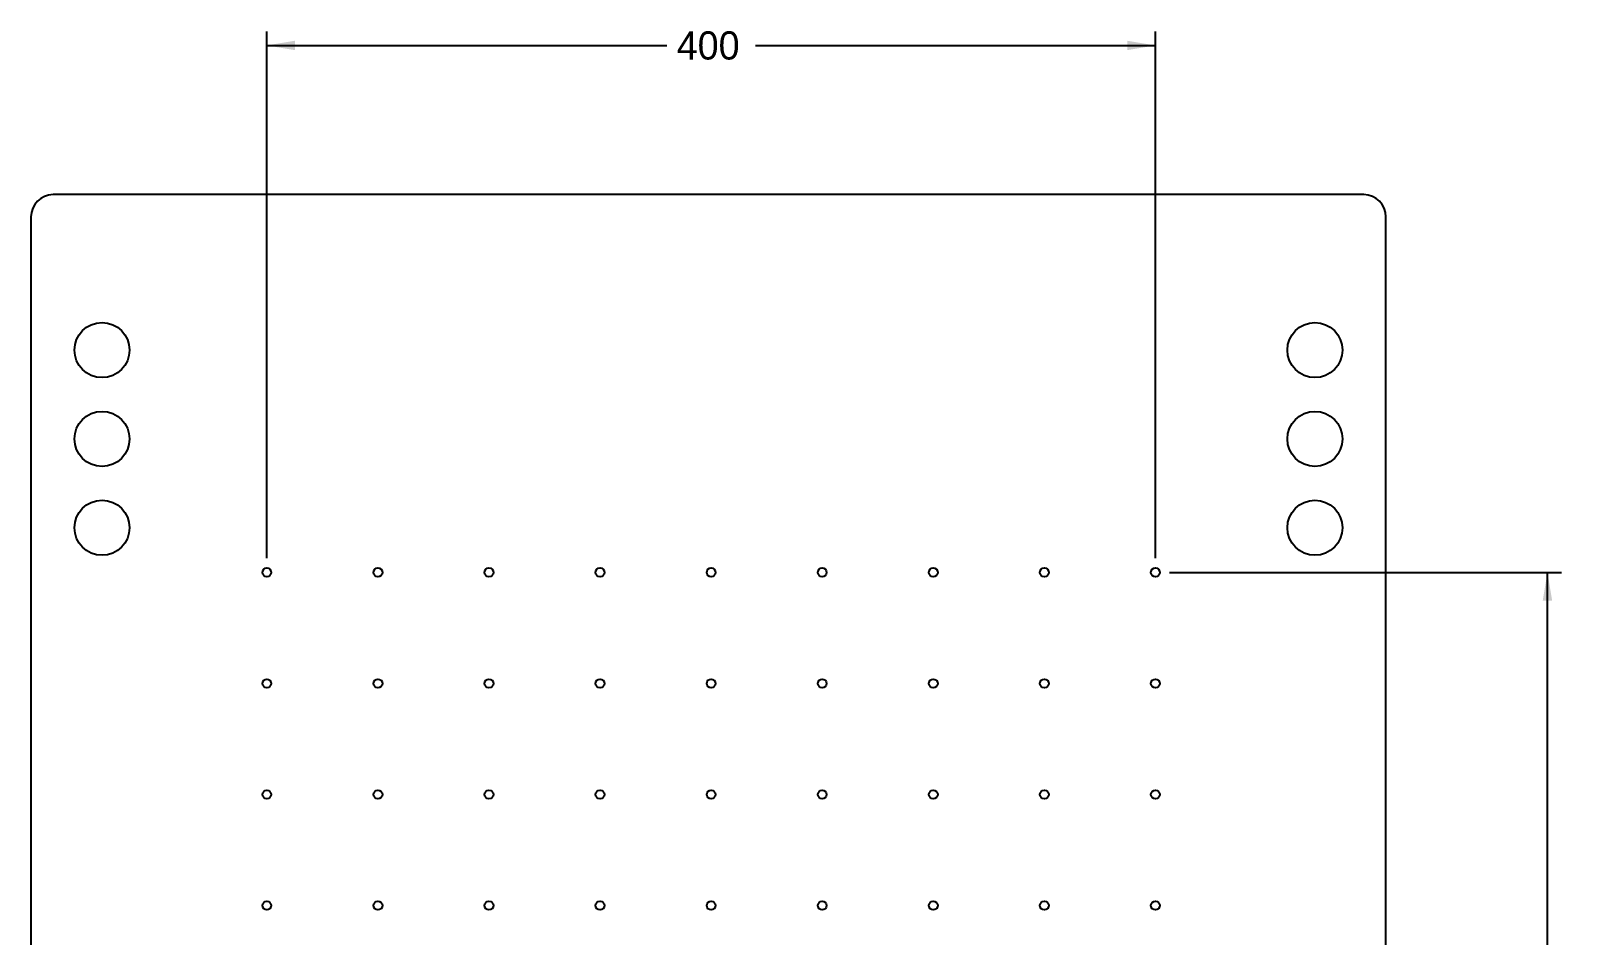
# Model space of a CAD drawing. Header units: millimetres. Extents: x -41 to 716, y -17 to 798.
# Drawn here: x 20 to 716, y 391 to 798 of the extents above; entities that cross this region are included whole.
import ezdxf
from ezdxf.enums import TextEntityAlignment as Align

# ---------------------------------------------------------------- set-up
doc = ezdxf.new("R2010")
doc.units = ezdxf.units.MM
for name, color, linetype in [('Alignment_Hole_Dimensions', 7, 'Continuous'), ('Alignment_Holes', 7, 'Continuous'), ('Feet_Insets', 7, 'Continuous'), ('Outside_Edge', 7, 'Continuous')]:
    doc.layers.add(name, color=color, linetype=linetype)
doc.styles.add('SEACAD_Solid_Edge_ANSI', font='seans.ttf')
doc.dimstyles.new('ANSI_(mm)', dxfattribs={"dimtxt": 12.7, "dimasz": 12.7, "dimexe": 6.35, "dimexo": 6.35, "dimgap": 3.175, "dimtad": 0, "dimtih": 1, "dimtoh": 1, "dimdsep": 46, "dimtxsty": 'SEACAD_Solid_Edge_ANSI', "dimblk1": '_SE_FILLED', "dimblk2": '_SE_FILLED', "dimsah": 1, "dimcen": 6.35, "dimadec": 0, "dimazin": 0, "dimtfac": 0.8, "dimtofl": 0, "dimtmove": 0, "dimatfit": 3, "dimfxl": 1, "dimtolj": 1, "dimarcsym": 0})

# ---------------------------------------------------------------- blocks, each defined once
blk = doc.blocks.new('SE1')
at = {"layer": 'Outside_Edge', "color": 7, "linetype": 'Continuous'}
for p, q in [((620, 724), (30, 724)), ((20, 714), (20, 30)), ((630, 30), (630, 714)), ((30, 20), (620, 20))]:
    blk.add_line(p, q, dxfattribs=at)
for centre, start, end in [((30, 714), 90, 180), ((620, 714), 0, 90), ((30, 30), 180, 270), ((620, 30), 270, 0)]:
    blk.add_arc(centre, 10, start, end, dxfattribs=at)
blk = doc.blocks.new('SE')
at = {"layer": 'Outside_Edge'}
blk.add_blockref('SE1', (0, 0), dxfattribs=at)
blk = doc.blocks.new('DMBLK32')
at = {"layer": 'Alignment_Hole_Dimensions', "linetype": 'Continuous'}
for points in [[(704.79, 541.2), (702.67, 553.9), (700.56, 541.2)], [(704.79, 166.6), (700.56, 166.6), (702.67, 153.9)]]:
    blk.add_hatch(color=7, dxfattribs=at).paths.add_polyline_path(points)
at = {"layer": 'Alignment_Hole_Dimensions', "color": 7, "linetype": 'Continuous'}
for p, q in [((532.55, 553.9), (709.02, 553.9)), ((702.67, 364.7), (702.67, 553.9)), ((702.67, 153.9), (702.67, 343.11)), ((532.55, 153.9), (709.02, 153.9))]:
    blk.add_line(p, q, dxfattribs=at)
at = {"layer": 'Alignment_Hole_Dimensions', "color": 7, "linetype": 'Continuous', "style": 'SEACAD_Solid_Edge_ANSI'}
blk.add_text('400', height=12.7, dxfattribs=at).set_placement((687.17, 360.25), align=Align.TOP_LEFT)
blk = doc.blocks.new('_SE_FILLED')
at = {"color": 0}
blk.add_line((0, 0), (-1, 0), dxfattribs=at)
blk.add_solid([(0, 0), (-1, -0.1665), (-1, 0.1665), (0, 0)], dxfattribs=at)
blk = doc.blocks.new('DMBLK33')
at = {"layer": 'Alignment_Hole_Dimensions', "linetype": 'Continuous'}
for points in [[(138.9, 793.29), (126.2, 791.17), (138.9, 789.05)], [(513.5, 793.29), (513.5, 789.05), (526.2, 791.17)]]:
    blk.add_hatch(color=7, dxfattribs=at).paths.add_polyline_path(points)
at = {"layer": 'Alignment_Hole_Dimensions', "color": 7, "linetype": 'Continuous'}
for p, q in [((126.2, 560.25), (126.2, 797.52)), ((526.2, 560.25), (526.2, 797.52)), ((126.2, 791.17), (306.25, 791.17)), ((346.15, 791.17), (526.2, 791.17))]:
    blk.add_line(p, q, dxfattribs=at)
at = {"layer": 'Alignment_Hole_Dimensions', "color": 7, "linetype": 'Continuous', "style": 'SEACAD_Solid_Edge_ANSI'}
blk.add_text('400', height=12.7, dxfattribs=at).set_placement((310.69, 797.52), align=Align.TOP_LEFT)

msp = doc.modelspace()

# ---------------------------------------------------------------- linework, layer by layer
at = {"layer": 'Alignment_Holes', "color": 7, "linetype": 'Continuous'}
for centre in [(126.2, 553.9), (176.2, 553.9), (226.2, 553.9), (276.2, 553.9), (326.2, 553.9), (376.2, 553.9), (426.2, 553.9), (476.2, 553.9), (526.2, 553.9), (126.2, 503.9), (176.2, 503.9), (226.2, 503.9), (276.2, 503.9), (326.2, 503.9), (376.2, 503.9), (426.2, 503.9), (476.2, 503.9), (526.2, 503.9), (126.2, 453.9), (176.2, 453.9), (226.2, 453.9), (276.2, 453.9), (326.2, 453.9), (376.2, 453.9), (426.2, 453.9), (476.2, 453.9), (526.2, 453.9), (126.2, 403.9), (176.2, 403.9), (226.2, 403.9), (276.2, 403.9), (326.2, 403.9), (376.2, 403.9), (426.2, 403.9), (476.2, 403.9), (526.2, 403.9)]:
    msp.add_circle(centre, 2, dxfattribs=at)
at = {"layer": 'Feet_Insets', "color": 7, "linetype": 'Continuous'}
for centre in [(52, 654), (598, 654), (52, 614), (598, 614), (52, 574), (598, 574)]:
    msp.add_circle(centre, 12.4, dxfattribs=at)

# ---------------------------------------------------------------- block references
msp.add_blockref('SE', (0, 0))

# ---------------------------------------------------------------- dimensions: what is measured, and where the dimension line sits
at = {"layer": 'Alignment_Hole_Dimensions', "color": 7, "linetype": 'Continuous'}
for base, p1, angle, picture, middle in [((126.2, 791.171), (126.2, 553.9), 0, 'DMBLK33', (326.2, 791.171)), ((702.675, 153.9), (526.2, 153.9), 90, 'DMBLK32', (702.675, 353.9))]:
    dim = msp.add_linear_dim(base=base, p1=p1, p2=(526.2, 553.9), angle=angle, text='\\A1;<>', dimstyle='ANSI_(mm)', dxfattribs=at)
    dim.commit()
    dim.dimension.update_dxf_attribs({"geometry": picture, "text_midpoint": middle, "dimtype": 161})

doc.saveas('drawing.dxf')
